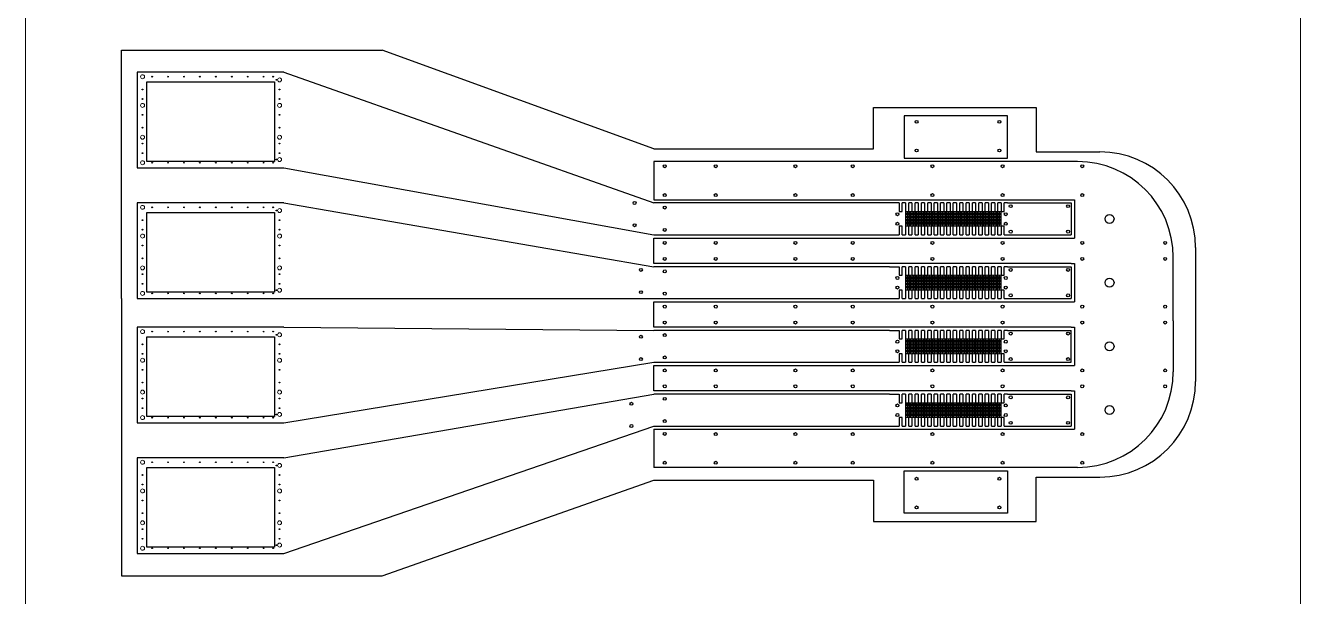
# Model space of a CAD drawing. Header units: millimetres. Extents: x 43.3 to 83.3, y 94.2 to 164.2.
# Drawn here: x 43.29 to 83.29, y 121.15 to 139.07 of the extents above; entities that cross this region are included whole.
import ezdxf

# ---------------------------------------------------------------- set-up
doc = ezdxf.new("R2010")
doc.units = ezdxf.units.MM
for name, color, linetype in [('Foil', 5, 'Continuous'), ('Opening', 1, 'Continuous'), ('Outline', 3, 'Continuous'), ('Rasters', 6, 'Continuous')]:
    doc.layers.add(name, color=color, linetype=linetype)

# ---------------------------------------------------------------- blocks, each defined once
blk = doc.blocks.new('*U87')
at = {"layer": 'Rasters'}
blk.add_line((0, 0.233), (0, -0.233), dxfattribs=at)
blk = doc.blocks.new('*U88')
at = {"layer": 'Rasters', "color": 0, "linetype": 'ByBlock', "lineweight": -2, "transparency": 16777216}
for p in [(0, 0), (0.05, 0), (0.1, 0), (0.15, 0), (0.2, 0), (0.25, 0), (0.3, 0), (0.35, 0), (0.4, 0), (0.45, 0), (0.5, 0), (0.55, 0), (0.6, 0), (0.65, 0), (0.7, 0), (0.75, 0), (0.8, 0), (0.85, 0), (0.9, 0), (0.95, 0), (1, 0), (1.05, 0), (1.1, 0), (1.15, 0), (1.2, 0), (1.25, 0), (1.3, 0), (1.35, 0), (1.4, 0), (1.45, 0), (1.5, 0), (1.55, 0), (1.6, 0), (1.65, 0), (1.7, 0), (1.75, 0), (1.8, 0), (1.85, 0), (1.9, 0), (1.95, 0), (2, 0), (2.05, 0), (2.1, 0), (2.15, 0), (2.2, 0), (2.25, 0), (2.3, 0), (2.35, 0), (2.4, 0), (2.45, 0), (2.5, 0), (2.55, 0), (2.6, 0), (2.65, 0), (2.7, 0), (2.75, 0), (2.8, 0), (2.85, 0), (2.9, 0)]:
    blk.add_blockref('*U87', p, dxfattribs=at)
blk = doc.blocks.new('*U90')
at = {"layer": 'Rasters'}
blk.add_line((0, 0.233), (0, -0.233), dxfattribs=at)
blk = doc.blocks.new('*U91')
at = {"layer": 'Rasters', "color": 0, "linetype": 'ByBlock', "lineweight": -2, "transparency": 16777216}
for p in [(0, 0), (0.05, 0), (0.1, 0), (0.15, 0), (0.2, 0), (0.25, 0), (0.3, 0), (0.35, 0), (0.4, 0), (0.45, 0), (0.5, 0), (0.55, 0), (0.6, 0), (0.65, 0), (0.7, 0), (0.75, 0), (0.8, 0), (0.85, 0), (0.9, 0), (0.95, 0), (1, 0), (1.05, 0), (1.1, 0), (1.15, 0), (1.2, 0), (1.25, 0), (1.3, 0), (1.35, 0), (1.4, 0), (1.45, 0), (1.5, 0), (1.55, 0), (1.6, 0), (1.65, 0), (1.7, 0), (1.75, 0), (1.8, 0), (1.85, 0), (1.9, 0), (1.95, 0), (2, 0), (2.05, 0), (2.1, 0), (2.15, 0), (2.2, 0), (2.25, 0), (2.3, 0), (2.35, 0), (2.4, 0), (2.45, 0), (2.5, 0), (2.55, 0), (2.6, 0), (2.65, 0), (2.7, 0), (2.75, 0), (2.8, 0), (2.85, 0), (2.9, 0)]:
    blk.add_blockref('*U90', p, dxfattribs=at)
blk = doc.blocks.new('*U89')
at = {"layer": 'Rasters'}
blk.add_line((0, 0.233), (0, -0.233), dxfattribs=at)
blk = doc.blocks.new('*U84')
at = {"layer": 'Rasters', "color": 0, "linetype": 'ByBlock', "lineweight": -2, "transparency": 16777216}
for p in [(0, 0), (0.05, 0), (0.1, 0), (0.15, 0), (0.2, 0), (0.25, 0), (0.3, 0), (0.35, 0), (0.4, 0), (0.45, 0), (0.5, 0), (0.55, 0), (0.6, 0), (0.65, 0), (0.7, 0), (0.75, 0), (0.8, 0), (0.85, 0), (0.9, 0), (0.95, 0), (1, 0), (1.05, 0), (1.1, 0), (1.15, 0), (1.2, 0), (1.25, 0), (1.3, 0), (1.35, 0), (1.4, 0), (1.45, 0), (1.5, 0), (1.55, 0), (1.6, 0), (1.65, 0), (1.7, 0), (1.75, 0), (1.8, 0), (1.85, 0), (1.9, 0), (1.95, 0), (2, 0), (2.05, 0), (2.1, 0), (2.15, 0), (2.2, 0), (2.25, 0), (2.3, 0), (2.35, 0), (2.4, 0), (2.45, 0), (2.5, 0), (2.55, 0), (2.6, 0), (2.65, 0), (2.7, 0), (2.75, 0), (2.8, 0), (2.85, 0), (2.9, 0)]:
    blk.add_blockref('*U89', p, dxfattribs=at)
blk = doc.blocks.new('*U85')
at = {"layer": 'Rasters'}
blk.add_line((0, 0.233), (0, -0.233), dxfattribs=at)
blk = doc.blocks.new('*U86')
at = {"layer": 'Rasters', "color": 0, "linetype": 'ByBlock', "lineweight": -2, "transparency": 16777216}
for p in [(0, 0), (0.05, 0), (0.1, 0), (0.15, 0), (0.2, 0), (0.25, 0), (0.3, 0), (0.35, 0), (0.4, 0), (0.45, 0), (0.5, 0), (0.55, 0), (0.6, 0), (0.65, 0), (0.7, 0), (0.75, 0), (0.8, 0), (0.85, 0), (0.9, 0), (0.95, 0), (1, 0), (1.05, 0), (1.1, 0), (1.15, 0), (1.2, 0), (1.25, 0), (1.3, 0), (1.35, 0), (1.4, 0), (1.45, 0), (1.5, 0), (1.55, 0), (1.6, 0), (1.65, 0), (1.7, 0), (1.75, 0), (1.8, 0), (1.85, 0), (1.9, 0), (1.95, 0), (2, 0), (2.05, 0), (2.1, 0), (2.15, 0), (2.2, 0), (2.25, 0), (2.3, 0), (2.35, 0), (2.4, 0), (2.45, 0), (2.5, 0), (2.55, 0), (2.6, 0), (2.65, 0), (2.7, 0), (2.75, 0), (2.8, 0), (2.85, 0), (2.9, 0)]:
    blk.add_blockref('*U85', p, dxfattribs=at)

msp = doc.modelspace()

# ---------------------------------------------------------------- linework, layer by layer
at = {"layer": 'Foil', "linetype": 'Continuous', "lineweight": 0}
for p, q in [((43.292, 94.211), (43.292, 164.211)), ((83.292, 164.211), (83.292, 94.211))]:
    msp.add_line(p, q, dxfattribs=at)
at = {"layer": 'Foil'}
for p, q in [((51.4, 137.6), (46.8, 137.6)), ((46.8, 137.6), (46.8, 134.6)), ((51.4, 137.6), (63, 133.5)), ((74, 136.236), (70.857, 136.236)), ((70.857, 136.236), (70.857, 134.91)), ((74.1, 136.236), (74, 136.236)), ((74.1, 134.91), (74.1, 136.236)), ((70.5, 134.8), (63, 134.8)), ((63, 134.8), (63, 133.6)), ((74.2, 134.8), (70.5, 134.8)), ((70.857, 134.91), (74, 134.91)), ((74, 134.91), (74.1, 134.91)), ((76.2, 134.8), (74.2, 134.8)), ((76.3, 134.8), (76.2, 134.8)), ((46.8, 134.6), (51.4, 134.6)), ((51.4, 134.6), (63, 132.5)), ((63, 133.6), (76.1, 133.6)), ((76.1, 133.6), (76.2, 133.6)), ((76.2, 133.6), (76.2, 132.5)), ((46.8, 133.5), (46.8, 130.5)), ((51.4, 133.5), (46.8, 133.5)), ((51.4, 133.5), (63, 131.5)), ((67.6, 133.5), (63, 133.5)), ((70.4, 133.5), (67.6, 133.5)), ((70.7, 133.5), (70.4, 133.5)), ((70.9, 133.5), (70.8, 133.5)), ((71.1, 133.5), (71, 133.5)), ((71.3, 133.5), (71.2, 133.5)), ((71.5, 133.5), (71.4, 133.5)), ((71.7, 133.5), (71.6, 133.5)), ((71.9, 133.5), (71.8, 133.5)), ((72.1, 133.5), (72, 133.5)), ((72.3, 133.5), (72.2, 133.5)), ((72.5, 133.5), (72.4, 133.5)), ((72.7, 133.5), (72.6, 133.5)), ((72.9, 133.5), (72.8, 133.5)), ((73.1, 133.5), (73, 133.5)), ((73.3, 133.5), (73.2, 133.5)), ((73.5, 133.5), (73.4, 133.5)), ((73.7, 133.5), (73.6, 133.5)), ((73.9, 133.5), (73.8, 133.5)), ((74.1, 133.5), (74, 133.5)), ((74.1, 133.5), (74, 133.5)), ((74.1, 133.5), (76.1, 133.5)), ((76.1, 133.5), (76.1, 132.5)), ((63, 132.5), (63.9, 132.5)), ((63, 132.4), (76.2, 132.4)), ((63, 131.6), (63, 132.4)), ((63.9, 132.5), (67.6, 132.5)), ((67.6, 132.5), (70.4, 132.5)), ((70.4, 132.5), (70.7, 132.5)), ((70.8, 132.5), (70.9, 132.5)), ((71, 132.5), (71.1, 132.5)), ((71.2, 132.5), (71.3, 132.5)), ((71.4, 132.5), (71.5, 132.5)), ((71.6, 132.5), (71.7, 132.5)), ((71.8, 132.5), (71.9, 132.5)), ((72, 132.5), (72.1, 132.5)), ((72.2, 132.5), (72.3, 132.5)), ((72.4, 132.5), (72.5, 132.5)), ((72.6, 132.5), (72.7, 132.5)), ((72.8, 132.5), (72.9, 132.5)), ((73, 132.5), (73.1, 132.5)), ((73.2, 132.5), (73.3, 132.5)), ((73.4, 132.5), (73.5, 132.5)), ((73.6, 132.5), (73.7, 132.5)), ((73.8, 132.5), (73.9, 132.5)), ((74, 132.5), (74.1, 132.5)), ((74, 132.5), (74.1, 132.5)), ((74.1, 132.5), (76.1, 132.5)), ((76.2, 132.5), (76.2, 132.4)), ((79.3, 130.2), (79.3, 131.8)), ((76.1, 131.6), (63, 131.6)), ((64, 131.5), (63, 131.5)), ((67.6, 131.5), (64, 131.5)), ((70.4, 131.5), (67.6, 131.5)), ((70.4, 131.5), (70.7, 131.5)), ((70.9, 131.5), (70.8, 131.5)), ((71.1, 131.5), (71, 131.5)), ((71.3, 131.5), (71.2, 131.5)), ((71.5, 131.5), (71.4, 131.5)), ((71.7, 131.5), (71.6, 131.5)), ((71.9, 131.5), (71.8, 131.5)), ((72.1, 131.5), (72, 131.5)), ((72.3, 131.5), (72.2, 131.5)), ((72.5, 131.5), (72.4, 131.5)), ((72.7, 131.5), (72.6, 131.5)), ((72.9, 131.5), (72.8, 131.5)), ((73.1, 131.5), (73, 131.5)), ((73.3, 131.5), (73.2, 131.5)), ((73.5, 131.5), (73.4, 131.5)), ((73.7, 131.5), (73.6, 131.5)), ((73.9, 131.5), (73.8, 131.5)), ((74.1, 131.5), (74, 131.5)), ((74.1, 131.5), (76.1, 131.5)), ((76.1, 131.6), (76.2, 131.6)), ((76.1, 131.5), (76.1, 130.5)), ((76.1, 131.5), (76.1, 131.5)), ((76.2, 131.6), (76.2, 130.4)), ((46.8, 130.5), (51.4, 130.5)), ((51.4, 130.5), (63, 130.5)), ((63, 130.5), (63.9, 130.5)), ((63, 130.5), (63, 130.5)), ((63, 130.4), (76.2, 130.4)), ((63, 129.6), (63, 130.4)), ((63.9, 130.5), (67.6, 130.5)), ((67.6, 130.5), (70.4, 130.5)), ((70.4, 130.5), (70.7, 130.5)), ((70.8, 130.5), (70.9, 130.5)), ((71, 130.5), (71.1, 130.5)), ((71.2, 130.5), (71.3, 130.5)), ((71.4, 130.5), (71.5, 130.5)), ((71.6, 130.5), (71.7, 130.5)), ((71.8, 130.5), (71.9, 130.5)), ((72, 130.5), (72.1, 130.5)), ((72.2, 130.5), (72.3, 130.5)), ((72.4, 130.5), (72.5, 130.5)), ((72.6, 130.5), (72.7, 130.5)), ((72.8, 130.5), (72.9, 130.5)), ((73, 130.5), (73.1, 130.5)), ((73.2, 130.5), (73.3, 130.5)), ((73.4, 130.5), (73.5, 130.5)), ((73.6, 130.5), (73.7, 130.5)), ((73.8, 130.5), (73.9, 130.5)), ((74, 130.5), (74.1, 130.5)), ((74, 130.5), (74.1, 130.5)), ((74.1, 130.5), (76.1, 130.5)), ((79.3, 129.8), (79.3, 130.2)), ((79.3, 129.8), (79.3, 128.2)), ((51.4, 129.6), (46.8, 129.6)), ((46.8, 129.6), (46.8, 126.6)), ((51.4, 129.6), (63, 129.5)), ((76.1, 129.6), (63, 129.6)), ((67.6, 129.5), (63, 129.5)), ((70.4, 129.5), (67.6, 129.5)), ((70.4, 129.5), (70.7, 129.5)), ((70.9, 129.5), (70.8, 129.5)), ((71.1, 129.5), (71, 129.5)), ((71.3, 129.5), (71.2, 129.5)), ((71.5, 129.5), (71.4, 129.5)), ((71.7, 129.5), (71.6, 129.5)), ((71.9, 129.5), (71.8, 129.5)), ((72.1, 129.5), (72, 129.5)), ((72.3, 129.5), (72.2, 129.5)), ((72.5, 129.5), (72.4, 129.5)), ((72.7, 129.5), (72.6, 129.5)), ((72.9, 129.5), (72.8, 129.5)), ((73.1, 129.5), (73, 129.5)), ((73.3, 129.5), (73.2, 129.5)), ((73.5, 129.5), (73.4, 129.5)), ((73.7, 129.5), (73.6, 129.5)), ((73.9, 129.5), (73.8, 129.5)), ((74.1, 129.5), (74, 129.5)), ((74.1, 129.5), (76.1, 129.5)), ((76.1, 129.6), (76.2, 129.6)), ((76.1, 128.5), (76.1, 129.5)), ((76.2, 129.6), (76.2, 128.4)), ((51.4, 126.6), (63, 128.5)), ((63, 128.5), (63.9, 128.5)), ((63, 128.4), (76.2, 128.4)), ((63, 127.6), (63, 128.4)), ((63.9, 128.5), (67.6, 128.5)), ((67.6, 128.5), (70.4, 128.5)), ((70.4, 128.5), (70.7, 128.5)), ((70.8, 128.5), (70.9, 128.5)), ((71, 128.5), (71.1, 128.5)), ((71.2, 128.5), (71.3, 128.5)), ((71.4, 128.5), (71.5, 128.5)), ((71.6, 128.5), (71.7, 128.5)), ((71.8, 128.5), (71.9, 128.5)), ((72, 128.5), (72.1, 128.5)), ((72.2, 128.5), (72.3, 128.5)), ((72.4, 128.5), (72.5, 128.5)), ((72.6, 128.5), (72.7, 128.5)), ((72.8, 128.5), (72.9, 128.5)), ((73, 128.5), (73.1, 128.5)), ((73.2, 128.5), (73.3, 128.5)), ((73.4, 128.5), (73.5, 128.5)), ((73.6, 128.5), (73.7, 128.5)), ((73.8, 128.5), (73.9, 128.5)), ((74, 128.5), (74.1, 128.5)), ((74, 128.5), (74.1, 128.5)), ((74.1, 128.5), (76.1, 128.5)), ((51.4, 125.5), (63, 127.5)), ((76.1, 127.6), (63, 127.6)), ((64, 127.5), (63, 127.5)), ((67.6, 127.5), (64, 127.5)), ((70.4, 127.5), (67.6, 127.5)), ((70.4, 127.5), (70.7, 127.5)), ((70.9, 127.5), (70.8, 127.5)), ((71.1, 127.5), (71, 127.5)), ((71.3, 127.5), (71.2, 127.5)), ((71.5, 127.5), (71.4, 127.5)), ((71.7, 127.5), (71.6, 127.5)), ((71.9, 127.5), (71.8, 127.5)), ((72.1, 127.5), (72, 127.5)), ((72.3, 127.5), (72.2, 127.5)), ((72.5, 127.5), (72.4, 127.5)), ((72.7, 127.5), (72.6, 127.5)), ((72.9, 127.5), (72.8, 127.5)), ((73.1, 127.5), (73, 127.5)), ((73.3, 127.5), (73.2, 127.5)), ((73.5, 127.5), (73.4, 127.5)), ((73.7, 127.5), (73.6, 127.5)), ((73.9, 127.5), (73.8, 127.5)), ((74.1, 127.5), (74, 127.5)), ((74.1, 127.5), (76.1, 127.5)), ((76.1, 127.6), (76.2, 127.6)), ((76.1, 127.5), (76.1, 126.5)), ((76.2, 127.6), (76.2, 126.4)), ((46.8, 126.6), (51.4, 126.6)), ((51.4, 122.5), (63, 126.5)), ((63, 126.5), (63.9, 126.5)), ((63, 126.4), (76.2, 126.4)), ((63, 126.4), (63, 125.2)), ((63.9, 126.5), (67.6, 126.5)), ((67.6, 126.5), (70.4, 126.5)), ((70.4, 126.5), (70.7, 126.5)), ((70.8, 126.5), (70.9, 126.5)), ((71, 126.5), (71.1, 126.5)), ((71.2, 126.5), (71.3, 126.5)), ((71.4, 126.5), (71.5, 126.5)), ((71.6, 126.5), (71.7, 126.5)), ((71.8, 126.5), (71.9, 126.5)), ((72, 126.5), (72.1, 126.5)), ((72.2, 126.5), (72.3, 126.5)), ((72.4, 126.5), (72.5, 126.5)), ((72.6, 126.5), (72.7, 126.5)), ((72.8, 126.5), (72.9, 126.5)), ((73, 126.5), (73.1, 126.5)), ((73.2, 126.5), (73.3, 126.5)), ((73.4, 126.5), (73.5, 126.5)), ((73.6, 126.5), (73.7, 126.5)), ((73.8, 126.5), (73.9, 126.5)), ((74, 126.5), (74.1, 126.5)), ((74, 126.5), (74.1, 126.5)), ((74.1, 126.5), (76.1, 126.5)), ((46.8, 125.5), (46.8, 122.5)), ((51.4, 125.5), (46.8, 125.5)), ((70.5, 125.2), (63, 125.2)), ((74.2, 125.2), (70.5, 125.2)), ((76.2, 125.2), (74.2, 125.2)), ((76.3, 125.2), (76.2, 125.2)), ((70.857, 123.764), (70.857, 125.09)), ((70.857, 125.09), (74, 125.09)), ((74, 125.09), (74.1, 125.09)), ((74.1, 125.09), (74.1, 123.764)), ((74, 123.764), (70.857, 123.764)), ((74.1, 123.764), (74, 123.764)), ((46.8, 122.5), (51.4, 122.5))]:
    msp.add_line(p, q, dxfattribs=at)
for points in [[(70.7, 133.5), (70.7, 133.233), (70.8, 133.233), (70.8, 133.5)], [(70.9, 133.5), (70.9, 133.233), (71, 133.233), (71, 133.5)], [(71.1, 133.5), (71.1, 133.233), (71.2, 133.233), (71.2, 133.5)], [(71.3, 133.5), (71.3, 133.233), (71.4, 133.233), (71.4, 133.5)], [(71.5, 133.5), (71.5, 133.233), (71.6, 133.233), (71.6, 133.5)], [(71.7, 133.5), (71.7, 133.233), (71.8, 133.233), (71.8, 133.5)], [(71.9, 133.5), (71.9, 133.233), (72, 133.233), (72, 133.5)], [(72.1, 133.5), (72.1, 133.233), (72.2, 133.233), (72.2, 133.5)], [(72.3, 133.5), (72.3, 133.233), (72.4, 133.233), (72.4, 133.5)], [(72.5, 133.5), (72.5, 133.233), (72.6, 133.233), (72.6, 133.5)], [(72.7, 133.5), (72.7, 133.233), (72.8, 133.233), (72.8, 133.5)], [(72.9, 133.5), (72.9, 133.233), (73, 133.233), (73, 133.5)], [(73.1, 133.5), (73.1, 133.233), (73.2, 133.233), (73.2, 133.5)], [(73.3, 133.5), (73.3, 133.233), (73.4, 133.233), (73.4, 133.5)], [(73.5, 133.5), (73.5, 133.233), (73.6, 133.233), (73.6, 133.5)], [(73.7, 133.5), (73.7, 133.233), (73.8, 133.233), (73.8, 133.5)], [(73.9, 133.5), (73.9, 133.233), (74, 133.233), (74, 133.5)], [(70.8, 132.5), (70.8, 132.767), (70.7, 132.767), (70.7, 132.5)], [(71, 132.5), (71, 132.767), (70.9, 132.767), (70.9, 132.5)], [(71.2, 132.5), (71.2, 132.767), (71.1, 132.767), (71.1, 132.5)], [(71.4, 132.5), (71.4, 132.767), (71.3, 132.767), (71.3, 132.5)], [(71.6, 132.5), (71.6, 132.767), (71.5, 132.767), (71.5, 132.5)], [(71.8, 132.5), (71.8, 132.767), (71.7, 132.767), (71.7, 132.5)], [(72, 132.5), (72, 132.767), (71.9, 132.767), (71.9, 132.5)], [(72.2, 132.5), (72.2, 132.767), (72.1, 132.767), (72.1, 132.5)], [(72.4, 132.5), (72.4, 132.767), (72.3, 132.767), (72.3, 132.5)], [(72.6, 132.5), (72.6, 132.767), (72.5, 132.767), (72.5, 132.5)], [(72.8, 132.5), (72.8, 132.767), (72.7, 132.767), (72.7, 132.5)], [(73, 132.5), (73, 132.767), (72.9, 132.767), (72.9, 132.5)], [(73.2, 132.5), (73.2, 132.767), (73.1, 132.767), (73.1, 132.5)], [(73.4, 132.5), (73.4, 132.767), (73.3, 132.767), (73.3, 132.5)], [(73.6, 132.5), (73.6, 132.767), (73.5, 132.767), (73.5, 132.5)], [(73.8, 132.5), (73.8, 132.767), (73.7, 132.767), (73.7, 132.5)], [(74, 132.5), (74, 132.767), (73.9, 132.767), (73.9, 132.5)], [(70.7, 131.5), (70.7, 131.233), (70.8, 131.233), (70.8, 131.5)], [(70.9, 131.5), (70.9, 131.233), (71, 131.233), (71, 131.5)], [(71.1, 131.5), (71.1, 131.233), (71.2, 131.233), (71.2, 131.5)], [(71.3, 131.5), (71.3, 131.233), (71.4, 131.233), (71.4, 131.5)], [(71.5, 131.5), (71.5, 131.233), (71.6, 131.233), (71.6, 131.5)], [(71.7, 131.5), (71.7, 131.233), (71.8, 131.233), (71.8, 131.5)], [(71.9, 131.5), (71.9, 131.233), (72, 131.233), (72, 131.5)], [(72.1, 131.5), (72.1, 131.233), (72.2, 131.233), (72.2, 131.5)], [(72.3, 131.5), (72.3, 131.233), (72.4, 131.233), (72.4, 131.5)], [(72.5, 131.5), (72.5, 131.233), (72.6, 131.233), (72.6, 131.5)], [(72.7, 131.5), (72.7, 131.233), (72.8, 131.233), (72.8, 131.5)], [(72.9, 131.5), (72.9, 131.233), (73, 131.233), (73, 131.5)], [(73.1, 131.5), (73.1, 131.233), (73.2, 131.233), (73.2, 131.5)], [(73.3, 131.5), (73.3, 131.233), (73.4, 131.233), (73.4, 131.5)], [(73.5, 131.5), (73.5, 131.233), (73.6, 131.233), (73.6, 131.5)], [(73.7, 131.5), (73.7, 131.233), (73.8, 131.233), (73.8, 131.5)], [(73.9, 131.5), (73.9, 131.233), (74, 131.233), (74, 131.5)], [(70.8, 130.5), (70.8, 130.767), (70.7, 130.767), (70.7, 130.5)], [(71, 130.5), (71, 130.767), (70.9, 130.767), (70.9, 130.5)], [(71.2, 130.5), (71.2, 130.767), (71.1, 130.767), (71.1, 130.5)], [(71.4, 130.5), (71.4, 130.767), (71.3, 130.767), (71.3, 130.5)], [(71.6, 130.5), (71.6, 130.767), (71.5, 130.767), (71.5, 130.5)], [(71.8, 130.5), (71.8, 130.767), (71.7, 130.767), (71.7, 130.5)], [(72, 130.5), (72, 130.767), (71.9, 130.767), (71.9, 130.5)], [(72.2, 130.5), (72.2, 130.767), (72.1, 130.767), (72.1, 130.5)], [(72.4, 130.5), (72.4, 130.767), (72.3, 130.767), (72.3, 130.5)], [(72.6, 130.5), (72.6, 130.767), (72.5, 130.767), (72.5, 130.5)], [(72.8, 130.5), (72.8, 130.767), (72.7, 130.767), (72.7, 130.5)], [(73, 130.5), (73, 130.767), (72.9, 130.767), (72.9, 130.5)], [(73.2, 130.5), (73.2, 130.767), (73.1, 130.767), (73.1, 130.5)], [(73.4, 130.5), (73.4, 130.767), (73.3, 130.767), (73.3, 130.5)], [(73.6, 130.5), (73.6, 130.767), (73.5, 130.767), (73.5, 130.5)], [(73.8, 130.5), (73.8, 130.767), (73.7, 130.767), (73.7, 130.5)], [(74, 130.5), (74, 130.767), (73.9, 130.767), (73.9, 130.5)], [(70.7, 129.5), (70.7, 129.233), (70.8, 129.233), (70.8, 129.5)], [(70.9, 129.5), (70.9, 129.233), (71, 129.233), (71, 129.5)], [(71.1, 129.5), (71.1, 129.233), (71.2, 129.233), (71.2, 129.5)], [(71.3, 129.5), (71.3, 129.233), (71.4, 129.233), (71.4, 129.5)], [(71.5, 129.5), (71.5, 129.233), (71.6, 129.233), (71.6, 129.5)], [(71.7, 129.5), (71.7, 129.233), (71.8, 129.233), (71.8, 129.5)], [(71.9, 129.5), (71.9, 129.233), (72, 129.233), (72, 129.5)], [(72.1, 129.5), (72.1, 129.233), (72.2, 129.233), (72.2, 129.5)], [(72.3, 129.5), (72.3, 129.233), (72.4, 129.233), (72.4, 129.5)], [(72.5, 129.5), (72.5, 129.233), (72.6, 129.233), (72.6, 129.5)], [(72.7, 129.5), (72.7, 129.233), (72.8, 129.233), (72.8, 129.5)], [(72.9, 129.5), (72.9, 129.233), (73, 129.233), (73, 129.5)], [(73.1, 129.5), (73.1, 129.233), (73.2, 129.233), (73.2, 129.5)], [(73.3, 129.5), (73.3, 129.233), (73.4, 129.233), (73.4, 129.5)], [(73.5, 129.5), (73.5, 129.233), (73.6, 129.233), (73.6, 129.5)], [(73.7, 129.5), (73.7, 129.233), (73.8, 129.233), (73.8, 129.5)], [(73.9, 129.5), (73.9, 129.233), (74, 129.233), (74, 129.5)], [(70.8, 128.5), (70.8, 128.767), (70.7, 128.767), (70.7, 128.5)], [(71, 128.5), (71, 128.767), (70.9, 128.767), (70.9, 128.5)], [(71.2, 128.5), (71.2, 128.767), (71.1, 128.767), (71.1, 128.5)], [(71.4, 128.5), (71.4, 128.767), (71.3, 128.767), (71.3, 128.5)], [(71.6, 128.5), (71.6, 128.767), (71.5, 128.767), (71.5, 128.5)], [(71.8, 128.5), (71.8, 128.767), (71.7, 128.767), (71.7, 128.5)], [(72, 128.5), (72, 128.767), (71.9, 128.767), (71.9, 128.5)], [(72.2, 128.5), (72.2, 128.767), (72.1, 128.767), (72.1, 128.5)], [(72.4, 128.5), (72.4, 128.767), (72.3, 128.767), (72.3, 128.5)], [(72.6, 128.5), (72.6, 128.767), (72.5, 128.767), (72.5, 128.5)], [(72.8, 128.5), (72.8, 128.767), (72.7, 128.767), (72.7, 128.5)], [(73, 128.5), (73, 128.767), (72.9, 128.767), (72.9, 128.5)], [(73.2, 128.5), (73.2, 128.767), (73.1, 128.767), (73.1, 128.5)], [(73.4, 128.5), (73.4, 128.767), (73.3, 128.767), (73.3, 128.5)], [(73.6, 128.5), (73.6, 128.767), (73.5, 128.767), (73.5, 128.5)], [(73.8, 128.5), (73.8, 128.767), (73.7, 128.767), (73.7, 128.5)], [(74, 128.5), (74, 128.767), (73.9, 128.767), (73.9, 128.5)], [(70.7, 127.5), (70.7, 127.233), (70.8, 127.233), (70.8, 127.5)], [(70.9, 127.5), (70.9, 127.233), (71, 127.233), (71, 127.5)], [(71.1, 127.5), (71.1, 127.233), (71.2, 127.233), (71.2, 127.5)], [(71.3, 127.5), (71.3, 127.233), (71.4, 127.233), (71.4, 127.5)], [(71.5, 127.5), (71.5, 127.233), (71.6, 127.233), (71.6, 127.5)], [(71.7, 127.5), (71.7, 127.233), (71.8, 127.233), (71.8, 127.5)], [(71.9, 127.5), (71.9, 127.233), (72, 127.233), (72, 127.5)], [(72.1, 127.5), (72.1, 127.233), (72.2, 127.233), (72.2, 127.5)], [(72.3, 127.5), (72.3, 127.233), (72.4, 127.233), (72.4, 127.5)], [(72.5, 127.5), (72.5, 127.233), (72.6, 127.233), (72.6, 127.5)], [(72.7, 127.5), (72.7, 127.233), (72.8, 127.233), (72.8, 127.5)], [(72.9, 127.5), (72.9, 127.233), (73, 127.233), (73, 127.5)], [(73.1, 127.5), (73.1, 127.233), (73.2, 127.233), (73.2, 127.5)], [(73.3, 127.5), (73.3, 127.233), (73.4, 127.233), (73.4, 127.5)], [(73.5, 127.5), (73.5, 127.233), (73.6, 127.233), (73.6, 127.5)], [(73.7, 127.5), (73.7, 127.233), (73.8, 127.233), (73.8, 127.5)], [(73.9, 127.5), (73.9, 127.233), (74, 127.233), (74, 127.5)], [(70.8, 126.5), (70.8, 126.767), (70.7, 126.767), (70.7, 126.5)], [(71, 126.5), (71, 126.767), (70.9, 126.767), (70.9, 126.5)], [(71.2, 126.5), (71.2, 126.767), (71.1, 126.767), (71.1, 126.5)], [(71.4, 126.5), (71.4, 126.767), (71.3, 126.767), (71.3, 126.5)], [(71.6, 126.5), (71.6, 126.767), (71.5, 126.767), (71.5, 126.5)], [(71.8, 126.5), (71.8, 126.767), (71.7, 126.767), (71.7, 126.5)], [(72, 126.5), (72, 126.767), (71.9, 126.767), (71.9, 126.5)], [(72.2, 126.5), (72.2, 126.767), (72.1, 126.767), (72.1, 126.5)], [(72.4, 126.5), (72.4, 126.767), (72.3, 126.767), (72.3, 126.5)], [(72.6, 126.5), (72.6, 126.767), (72.5, 126.767), (72.5, 126.5)], [(72.8, 126.5), (72.8, 126.767), (72.7, 126.767), (72.7, 126.5)], [(73, 126.5), (73, 126.767), (72.9, 126.767), (72.9, 126.5)], [(73.2, 126.5), (73.2, 126.767), (73.1, 126.767), (73.1, 126.5)], [(73.4, 126.5), (73.4, 126.767), (73.3, 126.767), (73.3, 126.5)], [(73.6, 126.5), (73.6, 126.767), (73.5, 126.767), (73.5, 126.5)], [(73.8, 126.5), (73.8, 126.767), (73.7, 126.767), (73.7, 126.5)], [(74, 126.5), (74, 126.767), (73.9, 126.767), (73.9, 126.5)]]:
    msp.add_lwpolyline(points, dxfattribs=at)
at = {"layer": 'Foil', "linetype": 'Continuous', "lineweight": 0}
for centre in [(46.963, 137.463), (51.263, 137.363), (46.963, 136.563), (51.263, 136.563), (46.963, 135.563), (51.263, 135.563), (46.963, 134.763), (51.263, 134.863), (46.963, 133.363), (51.263, 133.263), (46.963, 132.463), (51.263, 132.463), (46.963, 131.463), (51.263, 131.463), (51.263, 130.763), (46.963, 130.663), (46.963, 129.463), (51.263, 129.363), (46.963, 128.563), (51.263, 128.563), (46.963, 127.563), (51.263, 127.563), (46.963, 126.763), (51.263, 126.863), (46.963, 125.363), (51.263, 125.263), (46.963, 124.463), (51.263, 124.463), (46.963, 123.463), (51.263, 123.463), (51.263, 122.763), (46.963, 122.663)]:
    msp.add_circle(centre, 0.0626, dxfattribs=at)
at = {"layer": 'Foil'}
for centre, radius in [((47.263, 137.463), 0.0114), ((47.763, 137.463), 0.0114), ((48.263, 137.463), 0.0114), ((48.763, 137.463), 0.0114), ((49.263, 137.463), 0.0114), ((49.763, 137.463), 0.0114), ((50.263, 137.463), 0.0114), ((50.763, 137.463), 0.0114), ((51.063, 137.463), 0.0114), ((51.163, 137.363), 0.0114), ((46.963, 137.063), 0.0114), ((51.263, 137.063), 0.0114), ((46.963, 136.763), 0.0114), ((51.263, 136.763), 0.0114), ((46.963, 136.263), 0.0114), ((51.263, 136.263), 0.0114), ((71.246, 136.046), 0.0463), ((73.846, 136.046), 0.0463), ((46.963, 135.863), 0.0114), ((51.263, 135.863), 0.0114), ((46.963, 135.363), 0.0114), ((51.263, 135.363), 0.0114), ((46.963, 135.063), 0.0114), ((51.163, 134.863), 0.0114), ((51.263, 135.063), 0.0114), ((71.246, 135.146), 0.0463), ((73.846, 135.146), 0.0463), ((47.263, 134.763), 0.0114), ((47.763, 134.763), 0.0114), ((48.263, 134.763), 0.0114), ((48.763, 134.763), 0.0114), ((49.263, 134.763), 0.0114), ((49.763, 134.763), 0.0114), ((50.263, 134.763), 0.0114), ((50.763, 134.763), 0.0114), ((51.063, 134.763), 0.0114), ((63.346, 134.654), 0.0463), ((64.946, 134.654), 0.0463), ((67.446, 134.654), 0.0463), ((69.246, 134.654), 0.0463), ((71.746, 134.654), 0.0463), ((73.946, 134.654), 0.0463), ((76.446, 134.654), 0.0463), ((63.346, 133.746), 0.0463), ((64.946, 133.746), 0.0463), ((67.446, 133.746), 0.0463), ((69.246, 133.746), 0.0463), ((71.746, 133.746), 0.0463), ((73.946, 133.746), 0.0463), ((76.446, 133.746), 0.0463), ((47.263, 133.363), 0.0114), ((47.763, 133.363), 0.0114), ((48.263, 133.363), 0.0114), ((48.763, 133.363), 0.0114), ((49.263, 133.363), 0.0114), ((49.763, 133.363), 0.0114), ((50.263, 133.363), 0.0114), ((50.763, 133.363), 0.0114), ((51.063, 133.363), 0.0114), ((51.163, 133.263), 0.0114), ((62.4, 133.5), 0.0463), ((63.346, 133.354), 0.0463), ((74.2, 133.4), 0.0463), ((76, 133.4), 0.0463), ((46.963, 132.963), 0.0114), ((51.263, 132.963), 0.0114), ((62.4, 132.8), 0.0463), ((70.646, 133.146), 0.0463), ((70.646, 132.846), 0.0463), ((74.046, 133.146), 0.0463), ((74.046, 132.846), 0.0463), ((77.3, 133), 0.141), ((46.963, 132.663), 0.0114), ((51.263, 132.663), 0.0114), ((63.346, 132.654), 0.0463), ((74.2, 132.6), 0.0463), ((76, 132.6), 0.0463), ((46.963, 132.163), 0.0114), ((51.263, 132.163), 0.0114), ((63.346, 132.246), 0.0463), ((64.946, 132.246), 0.0463), ((67.446, 132.246), 0.0463), ((69.246, 132.246), 0.0463), ((71.746, 132.246), 0.0463), ((73.946, 132.246), 0.0463), ((76.446, 132.246), 0.0463), ((79.046, 132.246), 0.0463), ((46.963, 131.763), 0.0114), ((51.263, 131.763), 0.0114), ((63.346, 131.746), 0.0463), ((64.946, 131.746), 0.0463), ((67.446, 131.746), 0.0463), ((69.246, 131.746), 0.0463), ((71.746, 131.746), 0.0463), ((73.946, 131.746), 0.0463), ((76.446, 131.746), 0.0463), ((79.046, 131.746), 0.0463), ((46.963, 131.263), 0.0114), ((51.263, 131.263), 0.0114), ((62.6, 131.4), 0.0463), ((63.346, 131.354), 0.0463), ((74.2, 131.4), 0.0463), ((76, 131.4), 0.0463), ((46.963, 130.963), 0.0114), ((51.263, 130.963), 0.0114), ((70.646, 131.146), 0.0463), ((70.646, 130.846), 0.0463), ((74.046, 131.146), 0.0463), ((74.046, 130.846), 0.0463), ((77.3, 131), 0.141), ((47.263, 130.663), 0.0114), ((47.763, 130.663), 0.0114), ((48.263, 130.663), 0.0114), ((48.763, 130.663), 0.0114), ((49.263, 130.663), 0.0114), ((49.763, 130.663), 0.0114), ((50.263, 130.663), 0.0114), ((50.763, 130.663), 0.0114), ((51.063, 130.663), 0.0114), ((51.163, 130.763), 0.0114), ((62.6, 130.7), 0.0463), ((63.346, 130.654), 0.0463), ((74.2, 130.6), 0.0463), ((76, 130.6), 0.0463), ((63.346, 130.246), 0.0463), ((64.946, 130.246), 0.0463), ((67.446, 130.246), 0.0463), ((69.246, 130.246), 0.0463), ((71.746, 130.246), 0.0463), ((73.946, 130.246), 0.0463), ((76.446, 130.246), 0.0463), ((79.046, 130.246), 0.0463), ((63.346, 129.746), 0.0463), ((64.946, 129.746), 0.0463), ((67.446, 129.746), 0.0463), ((69.246, 129.746), 0.0463), ((71.746, 129.746), 0.0463), ((73.946, 129.746), 0.0463), ((76.446, 129.746), 0.0463), ((79.046, 129.746), 0.0463), ((47.263, 129.463), 0.0114), ((47.763, 129.463), 0.0114), ((48.263, 129.463), 0.0114), ((48.763, 129.463), 0.0114), ((49.263, 129.463), 0.0114), ((49.763, 129.463), 0.0114), ((50.263, 129.463), 0.0114), ((50.763, 129.463), 0.0114), ((51.063, 129.463), 0.0114), ((51.163, 129.363), 0.0114), ((62.6, 129.3), 0.0463), ((63.346, 129.354), 0.0463), ((74.2, 129.4), 0.0463), ((76, 129.4), 0.0463), ((46.963, 129.063), 0.0114), ((51.263, 129.063), 0.0114), ((70.646, 129.146), 0.0463), ((70.646, 128.846), 0.0463), ((74.046, 129.146), 0.0463), ((74.046, 128.846), 0.0463), ((77.3, 129), 0.141), ((46.963, 128.763), 0.0114), ((51.263, 128.763), 0.0114), ((62.6, 128.6), 0.0463), ((63.346, 128.654), 0.0463), ((74.2, 128.6), 0.0463), ((76, 128.6), 0.0463), ((46.963, 128.263), 0.0114), ((51.263, 128.263), 0.0114), ((63.346, 128.246), 0.0463), ((64.946, 128.246), 0.0463), ((67.446, 128.246), 0.0463), ((69.246, 128.246), 0.0463), ((71.746, 128.246), 0.0463), ((73.946, 128.246), 0.0463), ((76.446, 128.246), 0.0463), ((79.046, 128.246), 0.0463), ((46.963, 127.863), 0.0114), ((51.263, 127.863), 0.0114), ((63.346, 127.746), 0.0463), ((64.946, 127.746), 0.0463), ((67.446, 127.746), 0.0463), ((69.246, 127.746), 0.0463), ((71.746, 127.746), 0.0463), ((73.946, 127.746), 0.0463), ((76.446, 127.746), 0.0463), ((79.046, 127.746), 0.0463), ((46.963, 127.363), 0.0114), ((51.263, 127.363), 0.0114), ((62.3, 127.2), 0.0463), ((63.346, 127.354), 0.0463), ((74.2, 127.4), 0.0463), ((76, 127.4), 0.0463), ((46.963, 127.063), 0.0114), ((51.163, 126.863), 0.0114), ((51.263, 127.063), 0.0114), ((70.646, 127.146), 0.0463), ((70.646, 126.846), 0.0463), ((74.046, 127.146), 0.0463), ((74.046, 126.846), 0.0463), ((77.3, 127), 0.141), ((47.263, 126.763), 0.0114), ((47.763, 126.763), 0.0114), ((48.263, 126.763), 0.0114), ((48.763, 126.763), 0.0114), ((49.263, 126.763), 0.0114), ((49.763, 126.763), 0.0114), ((50.263, 126.763), 0.0114), ((50.763, 126.763), 0.0114), ((51.063, 126.763), 0.0114), ((62.3, 126.5), 0.0463), ((63.346, 126.654), 0.0463), ((74.2, 126.6), 0.0463), ((76, 126.6), 0.0463), ((63.346, 126.254), 0.0463), ((64.946, 126.246), 0.0463), ((67.446, 126.246), 0.0463), ((69.246, 126.246), 0.0463), ((71.746, 126.246), 0.0463), ((73.946, 126.246), 0.0463), ((76.446, 126.246), 0.0463), ((47.263, 125.363), 0.0114), ((47.763, 125.363), 0.0114), ((48.263, 125.363), 0.0114), ((48.763, 125.363), 0.0114), ((49.263, 125.363), 0.0114), ((49.763, 125.363), 0.0114), ((50.263, 125.363), 0.0114), ((50.763, 125.363), 0.0114), ((51.063, 125.363), 0.0114), ((51.163, 125.263), 0.0114), ((63.346, 125.346), 0.0463), ((64.946, 125.346), 0.0463), ((67.446, 125.346), 0.0463), ((69.246, 125.346), 0.0463), ((71.746, 125.346), 0.0463), ((73.946, 125.346), 0.0463), ((76.446, 125.346), 0.0463), ((46.963, 124.963), 0.0114), ((51.263, 124.963), 0.0114), ((71.246, 124.846), 0.0463), ((73.846, 124.846), 0.0463), ((46.963, 124.663), 0.0114), ((51.263, 124.663), 0.0114), ((46.963, 124.163), 0.0114), ((51.263, 124.163), 0.0114), ((46.963, 123.763), 0.0114), ((51.263, 123.763), 0.0114), ((71.246, 123.946), 0.0463), ((73.846, 123.946), 0.0463), ((46.963, 123.263), 0.0114), ((51.263, 123.263), 0.0114), ((46.963, 122.963), 0.0114), ((51.263, 122.963), 0.0114), ((47.263, 122.663), 0.0114), ((47.763, 122.663), 0.0114), ((48.263, 122.663), 0.0114), ((48.763, 122.663), 0.0114), ((49.263, 122.663), 0.0114), ((49.763, 122.663), 0.0114), ((50.263, 122.663), 0.0114), ((50.763, 122.663), 0.0114), ((51.063, 122.663), 0.0114), ((51.163, 122.763), 0.0114)]:
    msp.add_circle(centre, radius, dxfattribs=at)
for centre, start, end in [((76.3, 131.8), 0, 90), ((76.3, 128.2), 270, 0)]:
    msp.add_arc(centre, 3, start, end, dxfattribs=at)
at = {"layer": 'Opening', "linetype": 'Continuous', "lineweight": 0}
for p, q in [((43.292, 94.211), (43.292, 164.211)), ((83.292, 164.211), (83.292, 94.211)), ((70.9, 130.767), (70.9, 131.233)), ((70.9, 131.233), (73.9, 131.233)), ((73.9, 131.233), (73.9, 130.767)), ((73.9, 130.767), (70.9, 130.767)), ((70.9, 128.767), (70.9, 129.233)), ((70.9, 129.233), (73.9, 129.233)), ((73.9, 129.233), (73.9, 128.767)), ((73.9, 128.767), (70.9, 128.767)), ((70.9, 126.767), (70.9, 127.233)), ((70.9, 127.233), (73.9, 127.233)), ((73.9, 127.233), (73.9, 126.767)), ((73.9, 126.767), (70.9, 126.767))]:
    msp.add_line(p, q, dxfattribs=at)
at = {"layer": 'Opening'}
for p, q in [((47.1, 126.8), (47.1, 129.3)), ((47.1, 129.3), (51.1, 129.3)), ((51.1, 129.3), (51.1, 126.8)), ((51.1, 126.8), (47.1, 126.8))]:
    msp.add_line(p, q, dxfattribs=at)
for points in [[(47.1, 134.8), (47.1, 137.3), (51.1, 137.3), (51.1, 134.8)], [(47.1, 130.7), (47.1, 133.2), (51.1, 133.2), (51.1, 130.7)], [(47.1, 122.7), (47.1, 125.2), (51.1, 125.2), (51.1, 122.7)]]:
    msp.add_lwpolyline(points, close=True, dxfattribs=at)
at = {"layer": 'Opening', "linetype": 'Continuous', "lineweight": 0}
msp.add_lwpolyline([(70.9, 133.233), (73.9, 133.233), (73.9, 132.767), (70.9, 132.767)], close=True, dxfattribs=at)
at = {"layer": 'Outline', "linetype": 'Continuous', "lineweight": 0}
for p, q in [((43.292, 94.211), (43.292, 164.211)), ((83.292, 164.211), (83.292, 94.211))]:
    msp.add_line(p, q, dxfattribs=at)
at = {"layer": 'Outline'}
for p, q in [((46.3, 138.3), (54.483, 138.3)), ((46.3, 130.5), (46.3, 138.3)), ((63, 135.2), (54.483, 138.3)), ((69.9, 136.4), (69.9, 136.5)), ((69.9, 136.5), (75, 136.5)), ((69.9, 136), (69.9, 136.4)), ((75, 136.5), (75, 136)), ((69.9, 135.2), (69.9, 136)), ((75, 136), (75, 135.1)), ((63, 135.2), (69.9, 135.2)), ((75, 135.1), (76.5, 135.1)), ((76.5, 135.1), (77, 135.1)), ((80, 132.1), (80, 127.9)), ((46.3, 130.5), (46.3, 121.8)), ((54.483, 121.8), (63, 124.8)), ((63, 124.8), (69.9, 124.8)), ((69.9, 124.8), (69.9, 124)), ((75, 124), (75, 124.9)), ((75, 124.9), (76.5, 124.9)), ((76.5, 124.9), (77, 124.9)), ((69.9, 124), (69.9, 123.6)), ((75, 123.5), (75, 124)), ((69.9, 123.6), (69.9, 123.5)), ((69.9, 123.5), (75, 123.5)), ((46.3, 121.8), (54.483, 121.8))]:
    msp.add_line(p, q, dxfattribs=at)
for centre, start, end in [((77, 132.1), 0, 90), ((77, 127.9), 270, 0)]:
    msp.add_arc(centre, 3, start, end, dxfattribs=at)
at = {"layer": 'Rasters', "linetype": 'Continuous', "lineweight": 0}
for p, q in [((43.292, 94.211), (43.292, 164.211)), ((83.292, 164.211), (83.292, 94.211))]:
    msp.add_line(p, q, dxfattribs=at)
at = {"layer": 'Rasters'}
for p, q in [((70.95, 133.233), (70.95, 133.233)), ((70.9, 133.183), (73.9, 133.183)), ((73.9, 133.133), (70.9, 133.133)), ((70.9, 133.083), (73.9, 133.083)), ((73.9, 133.033), (70.9, 133.033)), ((70.9, 132.983), (73.9, 132.983)), ((73.9, 132.933), (70.9, 132.933)), ((70.9, 132.883), (73.9, 132.883)), ((73.9, 132.833), (70.9, 132.833)), ((70.95, 131.233), (70.95, 131.233)), ((70.9, 131.183), (73.9, 131.183)), ((73.9, 131.133), (70.9, 131.133)), ((70.9, 131.083), (73.9, 131.083)), ((73.9, 131.033), (70.9, 131.033)), ((70.9, 130.983), (73.9, 130.983)), ((73.9, 130.933), (70.9, 130.933)), ((70.9, 130.883), (73.9, 130.883)), ((73.9, 130.833), (70.9, 130.833)), ((70.95, 129.233), (70.95, 129.233)), ((70.9, 129.183), (73.9, 129.183)), ((73.9, 129.133), (70.9, 129.133)), ((70.9, 129.083), (73.9, 129.083)), ((73.9, 129.033), (70.9, 129.033)), ((70.9, 128.983), (73.9, 128.983)), ((73.9, 128.933), (70.9, 128.933)), ((70.9, 128.883), (73.9, 128.883)), ((73.9, 128.833), (70.9, 128.833)), ((70.95, 127.233), (70.95, 127.233)), ((70.9, 127.183), (73.9, 127.183)), ((73.9, 127.133), (70.9, 127.133)), ((70.9, 127.083), (73.9, 127.083)), ((73.9, 127.033), (70.9, 127.033)), ((70.9, 126.983), (73.9, 126.983)), ((73.9, 126.933), (70.9, 126.933)), ((70.9, 126.883), (73.9, 126.883)), ((73.9, 126.833), (70.9, 126.833))]:
    msp.add_line(p, q, dxfattribs=at)

# ---------------------------------------------------------------- block references
for name, p in [('*U91', (70.95, 133)), ('*U88', (70.95, 131)), ('*U84', (70.95, 129)), ('*U86', (70.95, 127))]:
    msp.add_blockref(name, p, dxfattribs=at)

doc.saveas('drawing.dxf')
